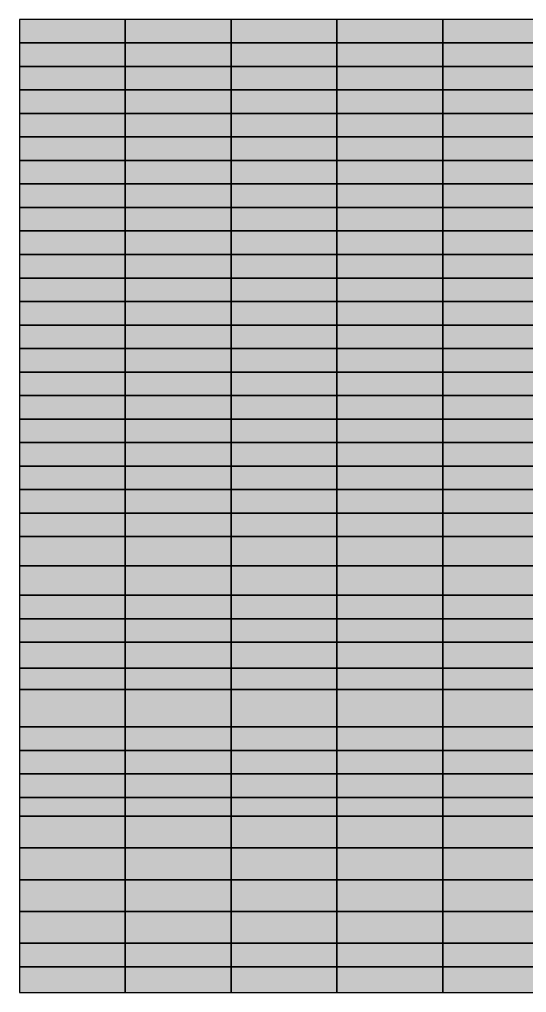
# Model space of a CAD drawing. Header units: inches. Extents: x -100 to 100, y -41 to 41.
# Drawn here: x -100 to -78.44, y -41.4 to 0 of the extents above; entities that cross this region are included whole.
import ezdxf

# ---------------------------------------------------------------- set-up
doc = ezdxf.new("R2010")
doc.units = ezdxf.units.IN
doc.header["$MEASUREMENT"] = 0

msp = doc.modelspace()

# ---------------------------------------------------------------- linework, layer by layer
at = {"color": 18, "true_color": 0x000000, "transparency": 33554532}
for p, q in [((-100, 0), (-100, -1)), ((-95.5, 0), (-100, 0)), ((-95.5, -1), (-95.5, 0)), ((-91, 0), (-95.5, 0)), ((-95.5, 0), (-95.5, -1)), ((-91, -1), (-91, 0)), ((-86.5, 0), (-91, 0)), ((-91, 0), (-91, -1)), ((-86.5, -1), (-86.5, 0)), ((-82, 0), (-86.5, 0)), ((-86.5, 0), (-86.5, -1)), ((-82, -1), (-82, 0)), ((-78, 0), (-82, 0)), ((-82, 0), (-82, -1)), ((-95.5, -1), (-100, -1)), ((-100, -1), (-100, -2)), ((-100, -1), (-95.5, -1)), ((-95.5, -2), (-95.5, -1)), ((-91, -1), (-95.5, -1)), ((-95.5, -1), (-95.5, -2)), ((-95.5, -1), (-91, -1)), ((-91, -2), (-91, -1)), ((-91, -1), (-91, -2)), ((-86.5, -1), (-91, -1)), ((-91, -1), (-86.5, -1)), ((-86.5, -2), (-86.5, -1)), ((-82, -1), (-86.5, -1)), ((-86.5, -1), (-86.5, -2)), ((-86.5, -1), (-82, -1)), ((-82, -2), (-82, -1)), ((-82, -1), (-82, -2)), ((-78, -1), (-82, -1)), ((-82, -1), (-78, -1)), ((-95.5, -2), (-100, -2)), ((-100, -2), (-100, -3)), ((-100, -2), (-95.5, -2)), ((-95.5, -3), (-95.5, -2)), ((-91, -2), (-95.5, -2)), ((-95.5, -2), (-95.5, -3)), ((-95.5, -2), (-91, -2)), ((-91, -3), (-91, -2)), ((-86.5, -2), (-91, -2)), ((-91, -2), (-91, -3)), ((-91, -2), (-86.5, -2)), ((-86.5, -3), (-86.5, -2)), ((-82, -2), (-86.5, -2)), ((-86.5, -2), (-86.5, -3)), ((-86.5, -2), (-82, -2)), ((-82, -3), (-82, -2)), ((-82, -2), (-82, -3)), ((-78, -2), (-82, -2)), ((-82, -2), (-78, -2)), ((-100, -3), (-100, -4)), ((-95.5, -3), (-100, -3)), ((-100, -3), (-95.5, -3)), ((-95.5, -4), (-95.5, -3)), ((-95.5, -3), (-95.5, -4)), ((-91, -3), (-95.5, -3)), ((-95.5, -3), (-91, -3)), ((-91, -4), (-91, -3)), ((-91, -3), (-91, -4)), ((-86.5, -3), (-91, -3)), ((-91, -3), (-86.5, -3)), ((-86.5, -4), (-86.5, -3)), ((-86.5, -3), (-86.5, -4)), ((-82, -3), (-86.5, -3)), ((-86.5, -3), (-82, -3)), ((-82, -4), (-82, -3)), ((-82, -3), (-82, -4)), ((-78, -3), (-82, -3)), ((-82, -3), (-78, -3)), ((-95.5, -4), (-100, -4)), ((-100, -4), (-100, -5)), ((-100, -4), (-95.5, -4)), ((-95.5, -5), (-95.5, -4)), ((-91, -4), (-95.5, -4)), ((-95.5, -4), (-95.5, -5)), ((-95.5, -4), (-91, -4)), ((-91, -5), (-91, -4)), ((-91, -4), (-91, -5)), ((-86.5, -4), (-91, -4)), ((-91, -4), (-86.5, -4)), ((-86.5, -5), (-86.5, -4)), ((-82, -4), (-86.5, -4)), ((-86.5, -4), (-86.5, -5)), ((-86.5, -4), (-82, -4)), ((-82, -5), (-82, -4)), ((-82, -4), (-82, -5)), ((-78, -4), (-82, -4)), ((-82, -4), (-78, -4)), ((-100, -5), (-100, -6)), ((-95.5, -5), (-100, -5)), ((-100, -5), (-95.5, -5)), ((-95.5, -6), (-95.5, -5)), ((-95.5, -5), (-95.5, -6)), ((-91, -5), (-95.5, -5)), ((-95.5, -5), (-91, -5)), ((-91, -6), (-91, -5)), ((-91, -5), (-91, -6)), ((-86.5, -5), (-91, -5)), ((-91, -5), (-86.5, -5)), ((-86.5, -6), (-86.5, -5)), ((-86.5, -5), (-82, -5)), ((-86.5, -5), (-86.5, -6)), ((-82, -5), (-86.5, -5)), ((-82, -6), (-82, -5)), ((-82, -5), (-82, -6)), ((-78, -5), (-82, -5)), ((-82, -5), (-78, -5)), ((-95.5, -6), (-100, -6)), ((-100, -6), (-100, -7)), ((-100, -6), (-95.5, -6)), ((-95.5, -7), (-95.5, -6)), ((-91, -6), (-95.5, -6)), ((-95.5, -6), (-95.5, -7)), ((-95.5, -6), (-91, -6)), ((-91, -7), (-91, -6)), ((-86.5, -6), (-91, -6)), ((-91, -6), (-91, -7)), ((-91, -6), (-86.5, -6)), ((-86.5, -7), (-86.5, -6)), ((-82, -6), (-86.5, -6)), ((-86.5, -6), (-86.5, -7)), ((-86.5, -6), (-82, -6)), ((-82, -7), (-82, -6)), ((-82, -6), (-82, -7)), ((-78, -6), (-82, -6)), ((-82, -6), (-78, -6)), ((-95.5, -7), (-100, -7)), ((-100, -7), (-100, -8)), ((-100, -7), (-95.5, -7)), ((-95.5, -8), (-95.5, -7)), ((-95.5, -7), (-91, -7)), ((-91, -7), (-95.5, -7)), ((-95.5, -7), (-95.5, -8)), ((-91, -8), (-91, -7)), ((-86.5, -7), (-91, -7)), ((-91, -7), (-91, -8)), ((-91, -7), (-86.5, -7)), ((-86.5, -8), (-86.5, -7)), ((-82, -7), (-86.5, -7)), ((-86.5, -7), (-86.5, -8)), ((-86.5, -7), (-82, -7)), ((-82, -8), (-82, -7)), ((-82, -7), (-82, -8)), ((-78, -7), (-82, -7)), ((-82, -7), (-78, -7)), ((-100, -8), (-100, -9)), ((-95.5, -8), (-100, -8)), ((-100, -8), (-95.5, -8)), ((-95.5, -9), (-95.5, -8)), ((-91, -8), (-95.5, -8)), ((-95.5, -8), (-95.5, -9)), ((-95.5, -8), (-91, -8)), ((-91, -9), (-91, -8)), ((-91, -8), (-91, -9)), ((-86.5, -8), (-91, -8)), ((-91, -8), (-86.5, -8)), ((-86.5, -9), (-86.5, -8)), ((-86.5, -8), (-86.5, -9)), ((-82, -8), (-86.5, -8)), ((-86.5, -8), (-82, -8)), ((-82, -9), (-82, -8)), ((-82, -8), (-82, -9)), ((-78, -8), (-82, -8)), ((-82, -8), (-78, -8)), ((-95.5, -9), (-100, -9)), ((-100, -9), (-100, -10)), ((-100, -9), (-95.5, -9)), ((-95.5, -10), (-95.5, -9)), ((-91, -9), (-95.5, -9)), ((-95.5, -9), (-95.5, -10)), ((-95.5, -9), (-91, -9)), ((-91, -10), (-91, -9)), ((-86.5, -9), (-91, -9)), ((-91, -9), (-91, -10)), ((-91, -9), (-86.5, -9)), ((-86.5, -10), (-86.5, -9)), ((-82, -9), (-86.5, -9)), ((-86.5, -9), (-86.5, -10)), ((-86.5, -9), (-82, -9)), ((-82, -10), (-82, -9)), ((-82, -9), (-82, -10)), ((-78, -9), (-82, -9)), ((-82, -9), (-78, -9)), ((-95.5, -10), (-100, -10)), ((-100, -10), (-100, -11)), ((-100, -10), (-95.5, -10)), ((-95.5, -11), (-95.5, -10)), ((-91, -10), (-95.5, -10)), ((-95.5, -10), (-95.5, -11)), ((-95.5, -10), (-91, -10)), ((-91, -11), (-91, -10)), ((-86.5, -10), (-91, -10)), ((-91, -10), (-91, -11)), ((-91, -10), (-86.5, -10)), ((-86.5, -11), (-86.5, -10)), ((-82, -10), (-86.5, -10)), ((-86.5, -10), (-86.5, -11)), ((-86.5, -10), (-82, -10)), ((-82, -11), (-82, -10)), ((-82, -10), (-82, -11)), ((-78, -10), (-82, -10)), ((-82, -10), (-78, -10)), ((-95.5, -11), (-100, -11)), ((-100, -11), (-100, -12)), ((-100, -11), (-95.5, -11)), ((-95.5, -12), (-95.5, -11)), ((-91, -11), (-95.5, -11)), ((-95.5, -11), (-95.5, -12)), ((-95.5, -11), (-91, -11)), ((-91, -12), (-91, -11)), ((-91, -11), (-91, -12)), ((-86.5, -11), (-91, -11)), ((-91, -11), (-86.5, -11)), ((-86.5, -12), (-86.5, -11)), ((-82, -11), (-86.5, -11)), ((-86.5, -11), (-86.5, -12)), ((-86.5, -11), (-82, -11)), ((-82, -12), (-82, -11)), ((-82, -11), (-82, -12)), ((-78, -11), (-82, -11)), ((-82, -11), (-78, -11)), ((-95.5, -12), (-100, -12)), ((-100, -12), (-100, -13)), ((-100, -12), (-95.5, -12)), ((-95.5, -13), (-95.5, -12)), ((-91, -12), (-95.5, -12)), ((-95.5, -12), (-95.5, -13)), ((-95.5, -12), (-91, -12)), ((-91, -13), (-91, -12)), ((-91, -12), (-91, -13)), ((-86.5, -12), (-91, -12)), ((-91, -12), (-86.5, -12)), ((-86.5, -13), (-86.5, -12)), ((-82, -12), (-86.5, -12)), ((-86.5, -12), (-86.5, -13)), ((-86.5, -12), (-82, -12)), ((-82, -13), (-82, -12)), ((-82, -12), (-78, -12)), ((-82, -12), (-82, -13)), ((-78, -12), (-82, -12)), ((-95.5, -13), (-100, -13)), ((-100, -13), (-100, -14)), ((-100, -13), (-95.5, -13)), ((-95.5, -14), (-95.5, -13)), ((-91, -13), (-95.5, -13)), ((-95.5, -13), (-95.5, -14)), ((-95.5, -13), (-91, -13)), ((-91, -14), (-91, -13)), ((-91, -13), (-91, -14)), ((-86.5, -13), (-91, -13)), ((-91, -13), (-86.5, -13)), ((-86.5, -14), (-86.5, -13)), ((-82, -13), (-86.5, -13)), ((-86.5, -13), (-86.5, -14)), ((-86.5, -13), (-82, -13)), ((-82, -14), (-82, -13)), ((-82, -13), (-82, -14)), ((-78, -13), (-82, -13)), ((-82, -13), (-78, -13)), ((-100, -14), (-100, -15)), ((-95.5, -14), (-100, -14)), ((-100, -14), (-95.5, -14)), ((-95.5, -15), (-95.5, -14)), ((-91, -14), (-95.5, -14)), ((-95.5, -14), (-95.5, -15)), ((-95.5, -14), (-91, -14)), ((-91, -15), (-91, -14)), ((-91, -14), (-86.5, -14)), ((-91, -14), (-91, -15)), ((-86.5, -14), (-91, -14)), ((-86.5, -15), (-86.5, -14)), ((-86.5, -14), (-86.5, -15)), ((-82, -14), (-86.5, -14)), ((-86.5, -14), (-82, -14)), ((-82, -15), (-82, -14)), ((-82, -14), (-82, -15)), ((-78, -14), (-82, -14)), ((-82, -14), (-78, -14)), ((-95.5, -15), (-100, -15)), ((-100, -15), (-100, -16)), ((-100, -15), (-95.5, -15)), ((-95.5, -16), (-95.5, -15)), ((-91, -15), (-95.5, -15)), ((-95.5, -15), (-95.5, -16)), ((-95.5, -15), (-91, -15)), ((-91, -16), (-91, -15)), ((-91, -15), (-91, -16)), ((-86.5, -15), (-91, -15)), ((-91, -15), (-86.5, -15)), ((-86.5, -16), (-86.5, -15)), ((-82, -15), (-86.5, -15)), ((-86.5, -15), (-86.5, -16)), ((-86.5, -15), (-82, -15)), ((-82, -16), (-82, -15)), ((-82, -15), (-82, -16)), ((-78, -15), (-82, -15)), ((-82, -15), (-78, -15)), ((-100, -16), (-95.5, -16)), ((-95.5, -16), (-100, -16)), ((-100, -16), (-100, -17)), ((-95.5, -17), (-95.5, -16)), ((-91, -16), (-95.5, -16)), ((-95.5, -16), (-95.5, -17)), ((-95.5, -16), (-91, -16)), ((-91, -17), (-91, -16)), ((-86.5, -16), (-91, -16)), ((-91, -16), (-91, -17)), ((-91, -16), (-86.5, -16)), ((-86.5, -17), (-86.5, -16)), ((-82, -16), (-86.5, -16)), ((-86.5, -16), (-86.5, -17)), ((-86.5, -16), (-82, -16)), ((-82, -17), (-82, -16)), ((-78, -16), (-82, -16)), ((-82, -16), (-82, -17)), ((-82, -16), (-78, -16)), ((-95.5, -17), (-100, -17)), ((-100, -17), (-100, -18)), ((-100, -17), (-95.5, -17)), ((-95.5, -18), (-95.5, -17)), ((-95.5, -17), (-95.5, -18)), ((-91, -17), (-95.5, -17)), ((-95.5, -17), (-91, -17)), ((-91, -18), (-91, -17)), ((-91, -17), (-91, -18)), ((-86.5, -17), (-91, -17)), ((-91, -17), (-86.5, -17)), ((-86.5, -18), (-86.5, -17)), ((-86.5, -17), (-86.5, -18)), ((-82, -17), (-86.5, -17)), ((-86.5, -17), (-82, -17)), ((-82, -18), (-82, -17)), ((-82, -17), (-82, -18)), ((-78, -17), (-82, -17)), ((-82, -17), (-78, -17)), ((-95.5, -18), (-100, -18)), ((-100, -18), (-100, -19)), ((-100, -18), (-95.5, -18)), ((-95.5, -19), (-95.5, -18)), ((-91, -18), (-95.5, -18)), ((-95.5, -18), (-95.5, -19)), ((-95.5, -18), (-91, -18)), ((-91, -19), (-91, -18)), ((-86.5, -18), (-91, -18)), ((-91, -18), (-91, -19)), ((-91, -18), (-86.5, -18)), ((-86.5, -19), (-86.5, -18)), ((-82, -18), (-86.5, -18)), ((-86.5, -18), (-86.5, -19)), ((-86.5, -18), (-82, -18)), ((-82, -19), (-82, -18)), ((-82, -18), (-82, -19)), ((-78, -18), (-82, -18)), ((-82, -18), (-78, -18)), ((-100, -19), (-100, -20)), ((-95.5, -19), (-100, -19)), ((-100, -19), (-95.5, -19)), ((-95.5, -20), (-95.5, -19)), ((-95.5, -19), (-95.5, -20)), ((-91, -19), (-95.5, -19)), ((-95.5, -19), (-91, -19)), ((-91, -20), (-91, -19)), ((-91, -19), (-91, -20)), ((-86.5, -19), (-91, -19)), ((-91, -19), (-86.5, -19)), ((-86.5, -20), (-86.5, -19)), ((-86.5, -19), (-86.5, -20)), ((-82, -19), (-86.5, -19)), ((-86.5, -19), (-82, -19)), ((-82, -20), (-82, -19)), ((-82, -19), (-82, -20)), ((-78, -19), (-82, -19)), ((-82, -19), (-78, -19)), ((-95.5, -20), (-100, -20)), ((-100, -20), (-100, -21)), ((-100, -20), (-95.5, -20)), ((-95.5, -21), (-95.5, -20)), ((-91, -20), (-95.5, -20)), ((-95.5, -20), (-95.5, -21)), ((-95.5, -20), (-91, -20)), ((-91, -21), (-91, -20)), ((-91, -20), (-91, -21)), ((-86.5, -20), (-91, -20)), ((-91, -20), (-86.5, -20)), ((-86.5, -21), (-86.5, -20)), ((-82, -20), (-86.5, -20)), ((-86.5, -20), (-86.5, -21)), ((-86.5, -20), (-82, -20)), ((-82, -21), (-82, -20)), ((-82, -20), (-82, -21)), ((-78, -20), (-82, -20)), ((-82, -20), (-78, -20)), ((-95.5, -21), (-100, -21)), ((-100, -21), (-100, -22)), ((-100, -21), (-95.5, -21)), ((-95.5, -22), (-95.5, -21)), ((-91, -21), (-95.5, -21)), ((-95.5, -21), (-95.5, -22)), ((-95.5, -21), (-91, -21)), ((-91, -22), (-91, -21)), ((-86.5, -21), (-91, -21)), ((-91, -21), (-91, -22)), ((-91, -21), (-86.5, -21)), ((-86.5, -22), (-86.5, -21)), ((-86.5, -21), (-82, -21)), ((-82, -21), (-86.5, -21)), ((-86.5, -21), (-86.5, -22)), ((-82, -22), (-82, -21)), ((-82, -21), (-82, -22)), ((-78, -21), (-82, -21)), ((-82, -21), (-78, -21)), ((-100, -22), (-100, -23.25)), ((-95.5, -22), (-100, -22)), ((-100, -22), (-95.5, -22)), ((-95.5, -23.25), (-95.5, -22)), ((-91, -22), (-95.5, -22)), ((-95.5, -22), (-95.5, -23.25)), ((-95.5, -22), (-91, -22)), ((-91, -23.25), (-91, -22)), ((-91, -22), (-91, -23.25)), ((-86.5, -22), (-91, -22)), ((-91, -22), (-86.5, -22)), ((-86.5, -23.25), (-86.5, -22)), ((-86.5, -22), (-86.5, -23.25)), ((-82, -22), (-86.5, -22)), ((-86.5, -22), (-82, -22)), ((-82, -23.25), (-82, -22)), ((-82, -22), (-82, -23.25)), ((-78, -22), (-82, -22)), ((-82, -22), (-78, -22)), ((-95.5, -23.25), (-100, -23.25)), ((-100, -23.25), (-100, -24.5)), ((-100, -23.25), (-95.5, -23.25)), ((-95.5, -24.5), (-95.5, -23.25)), ((-95.5, -23.25), (-91, -23.25)), ((-91, -23.25), (-95.5, -23.25)), ((-95.5, -23.25), (-95.5, -24.5)), ((-91, -24.5), (-91, -23.25)), ((-86.5, -23.25), (-91, -23.25)), ((-91, -23.25), (-91, -24.5)), ((-91, -23.25), (-86.5, -23.25)), ((-86.5, -24.5), (-86.5, -23.25)), ((-82, -23.25), (-86.5, -23.25)), ((-86.5, -23.25), (-86.5, -24.5)), ((-86.5, -23.25), (-82, -23.25)), ((-82, -24.5), (-82, -23.25)), ((-78, -23.25), (-82, -23.25)), ((-82, -23.25), (-82, -24.5)), ((-82, -23.25), (-78, -23.25)), ((-95.5, -24.5), (-100, -24.5)), ((-100, -24.5), (-100, -25.5)), ((-100, -24.5), (-95.5, -24.5)), ((-95.5, -25.5), (-95.5, -24.5)), ((-91, -24.5), (-95.5, -24.5)), ((-95.5, -24.5), (-95.5, -25.5)), ((-95.5, -24.5), (-91, -24.5)), ((-91, -25.5), (-91, -24.5)), ((-86.5, -24.5), (-91, -24.5)), ((-91, -24.5), (-91, -25.5)), ((-91, -24.5), (-86.5, -24.5)), ((-86.5, -25.5), (-86.5, -24.5)), ((-82, -24.5), (-86.5, -24.5)), ((-86.5, -24.5), (-86.5, -25.5)), ((-86.5, -24.5), (-82, -24.5)), ((-82, -25.5), (-82, -24.5)), ((-78, -24.5), (-82, -24.5)), ((-82, -24.5), (-82, -25.5)), ((-82, -24.5), (-78, -24.5)), ((-95.5, -25.5), (-100, -25.5)), ((-100, -25.5), (-100, -26.5)), ((-100, -25.5), (-95.5, -25.5)), ((-95.5, -26.5), (-95.5, -25.5)), ((-91, -25.5), (-95.5, -25.5)), ((-95.5, -25.5), (-95.5, -26.5)), ((-95.5, -25.5), (-91, -25.5)), ((-91, -26.5), (-91, -25.5)), ((-86.5, -25.5), (-91, -25.5)), ((-91, -25.5), (-91, -26.5)), ((-91, -25.5), (-86.5, -25.5)), ((-86.5, -26.5), (-86.5, -25.5)), ((-82, -25.5), (-86.5, -25.5)), ((-86.5, -25.5), (-86.5, -26.5)), ((-86.5, -25.5), (-82, -25.5)), ((-82, -26.5), (-82, -25.5)), ((-82, -25.5), (-82, -26.5)), ((-78, -25.5), (-82, -25.5)), ((-82, -25.5), (-78, -25.5)), ((-95.5, -26.5), (-100, -26.5)), ((-100, -26.5), (-100, -27.6)), ((-100, -26.5), (-95.5, -26.5)), ((-95.5, -27.6), (-95.5, -26.5)), ((-95.5, -26.5), (-95.5, -27.6)), ((-91, -26.5), (-95.5, -26.5)), ((-95.5, -26.5), (-91, -26.5)), ((-91, -27.6), (-91, -26.5)), ((-91, -26.5), (-91, -27.6)), ((-86.5, -26.5), (-91, -26.5)), ((-91, -26.5), (-86.5, -26.5)), ((-86.5, -27.6), (-86.5, -26.5)), ((-86.5, -26.5), (-86.5, -27.6)), ((-82, -26.5), (-86.5, -26.5)), ((-86.5, -26.5), (-82, -26.5)), ((-82, -27.6), (-82, -26.5)), ((-82, -26.5), (-82, -27.6)), ((-78, -26.5), (-82, -26.5)), ((-82, -26.5), (-78, -26.5)), ((-95.5, -27.6), (-100, -27.6)), ((-100, -27.6), (-100, -28.5)), ((-100, -27.6), (-95.5, -27.6)), ((-95.5, -28.5), (-95.5, -27.6)), ((-91, -27.6), (-95.5, -27.6)), ((-95.5, -27.6), (-95.5, -28.5)), ((-95.5, -27.6), (-91, -27.6)), ((-91, -28.5), (-91, -27.6)), ((-86.5, -27.6), (-91, -27.6)), ((-91, -27.6), (-91, -28.5)), ((-91, -27.6), (-86.5, -27.6)), ((-86.5, -28.5), (-86.5, -27.6)), ((-82, -27.6), (-86.5, -27.6)), ((-86.5, -27.6), (-86.5, -28.5)), ((-86.5, -27.6), (-82, -27.6)), ((-82, -28.5), (-82, -27.6)), ((-82, -27.6), (-78, -27.6)), ((-82, -27.6), (-82, -28.5)), ((-78, -27.6), (-82, -27.6)), ((-95.5, -28.5), (-100, -28.5)), ((-100, -28.5), (-100, -30.1)), ((-100, -28.5), (-95.5, -28.5)), ((-95.5, -30.1), (-95.5, -28.5)), ((-91, -28.5), (-95.5, -28.5)), ((-95.5, -28.5), (-95.5, -30.1)), ((-95.5, -28.5), (-91, -28.5)), ((-91, -30.1), (-91, -28.5)), ((-86.5, -28.5), (-91, -28.5)), ((-91, -28.5), (-91, -30.1)), ((-91, -28.5), (-86.5, -28.5)), ((-86.5, -30.1), (-86.5, -28.5)), ((-82, -28.5), (-86.5, -28.5)), ((-86.5, -28.5), (-86.5, -30.1)), ((-86.5, -28.5), (-82, -28.5)), ((-82, -30.1), (-82, -28.5)), ((-82, -28.5), (-82, -30.1)), ((-78, -28.5), (-82, -28.5)), ((-82, -28.5), (-78, -28.5)), ((-95.5, -30.1), (-100, -30.1)), ((-100, -30.1), (-100, -31.1)), ((-100, -30.1), (-95.5, -30.1)), ((-95.5, -31.1), (-95.5, -30.1)), ((-91, -30.1), (-95.5, -30.1)), ((-95.5, -30.1), (-95.5, -31.1)), ((-95.5, -30.1), (-91, -30.1)), ((-91, -31.1), (-91, -30.1)), ((-86.5, -30.1), (-91, -30.1)), ((-91, -30.1), (-91, -31.1)), ((-91, -30.1), (-86.5, -30.1)), ((-86.5, -31.1), (-86.5, -30.1)), ((-82, -30.1), (-86.5, -30.1)), ((-86.5, -30.1), (-86.5, -31.1)), ((-86.5, -30.1), (-82, -30.1)), ((-82, -31.1), (-82, -30.1)), ((-82, -30.1), (-82, -31.1)), ((-78, -30.1), (-82, -30.1)), ((-82, -30.1), (-78, -30.1)), ((-95.5, -31.1), (-100, -31.1)), ((-100, -31.1), (-100, -32.1)), ((-100, -31.1), (-95.5, -31.1)), ((-95.5, -32.1), (-95.5, -31.1)), ((-91, -31.1), (-95.5, -31.1)), ((-95.5, -31.1), (-95.5, -32.1)), ((-95.5, -31.1), (-91, -31.1)), ((-91, -32.1), (-91, -31.1)), ((-86.5, -31.1), (-91, -31.1)), ((-91, -31.1), (-91, -32.1)), ((-91, -31.1), (-86.5, -31.1)), ((-86.5, -32.1), (-86.5, -31.1)), ((-82, -31.1), (-86.5, -31.1)), ((-86.5, -31.1), (-86.5, -32.1)), ((-86.5, -31.1), (-82, -31.1)), ((-82, -32.1), (-82, -31.1)), ((-78, -31.1), (-82, -31.1)), ((-82, -31.1), (-82, -32.1)), ((-82, -31.1), (-78, -31.1)), ((-100, -32.1), (-95.5, -32.1)), ((-95.5, -32.1), (-100, -32.1)), ((-100, -32.1), (-100, -33.1)), ((-95.5, -33.1), (-95.5, -32.1)), ((-91, -32.1), (-95.5, -32.1)), ((-95.5, -32.1), (-95.5, -33.1)), ((-95.5, -32.1), (-91, -32.1)), ((-91, -33.1), (-91, -32.1)), ((-91, -32.1), (-91, -33.1)), ((-86.5, -32.1), (-91, -32.1)), ((-91, -32.1), (-86.5, -32.1)), ((-86.5, -33.1), (-86.5, -32.1)), ((-86.5, -32.1), (-86.5, -33.1)), ((-82, -32.1), (-86.5, -32.1)), ((-86.5, -32.1), (-82, -32.1)), ((-82, -33.1), (-82, -32.1)), ((-82, -32.1), (-82, -33.1)), ((-78, -32.1), (-82, -32.1)), ((-82, -32.1), (-78, -32.1)), ((-100, -33.1), (-95.5, -33.1)), ((-95.5, -33.1), (-100, -33.1)), ((-100, -33.1), (-100, -33.9)), ((-95.5, -33.1), (-91, -33.1)), ((-95.5, -33.9), (-95.5, -33.1)), ((-95.5, -33.1), (-95.5, -33.9)), ((-91, -33.1), (-95.5, -33.1)), ((-91, -33.1), (-86.5, -33.1)), ((-91, -33.9), (-91, -33.1)), ((-91, -33.1), (-91, -33.9)), ((-86.5, -33.1), (-91, -33.1)), ((-86.5, -33.1), (-82, -33.1)), ((-86.5, -33.9), (-86.5, -33.1)), ((-86.5, -33.1), (-86.5, -33.9)), ((-82, -33.1), (-86.5, -33.1)), ((-82, -33.1), (-78, -33.1)), ((-82, -33.9), (-82, -33.1)), ((-82, -33.1), (-82, -33.9)), ((-78, -33.1), (-82, -33.1)), ((-95.5, -33.9), (-100, -33.9)), ((-100, -33.9), (-100, -35.25)), ((-100, -33.9), (-95.5, -33.9)), ((-95.5, -35.25), (-95.5, -33.9)), ((-91, -33.9), (-95.5, -33.9)), ((-95.5, -33.9), (-95.5, -35.25)), ((-95.5, -33.9), (-91, -33.9)), ((-91, -35.25), (-91, -33.9)), ((-91, -33.9), (-91, -35.25)), ((-86.5, -33.9), (-91, -33.9)), ((-91, -33.9), (-86.5, -33.9)), ((-86.5, -35.25), (-86.5, -33.9)), ((-82, -33.9), (-86.5, -33.9)), ((-86.5, -33.9), (-86.5, -35.25)), ((-86.5, -33.9), (-82, -33.9)), ((-82, -35.25), (-82, -33.9)), ((-82, -33.9), (-82, -35.25)), ((-78, -33.9), (-82, -33.9)), ((-82, -33.9), (-78, -33.9)), ((-95.5, -35.25), (-100, -35.25)), ((-100, -35.25), (-100, -36.6)), ((-100, -35.25), (-95.5, -35.25)), ((-95.5, -36.6), (-95.5, -35.25)), ((-91, -35.25), (-95.5, -35.25)), ((-95.5, -35.25), (-95.5, -36.6)), ((-95.5, -35.25), (-91, -35.25)), ((-91, -36.6), (-91, -35.25)), ((-86.5, -35.25), (-91, -35.25)), ((-91, -35.25), (-91, -36.6)), ((-91, -35.25), (-86.5, -35.25)), ((-86.5, -36.6), (-86.5, -35.25)), ((-82, -35.25), (-86.5, -35.25)), ((-86.5, -35.25), (-86.5, -36.6)), ((-86.5, -35.25), (-82, -35.25)), ((-82, -36.6), (-82, -35.25)), ((-82, -35.25), (-82, -36.6)), ((-78, -35.25), (-82, -35.25)), ((-82, -35.25), (-78, -35.25)), ((-95.5, -36.6), (-100, -36.6)), ((-100, -36.6), (-100, -37.95)), ((-100, -36.6), (-95.5, -36.6)), ((-95.5, -37.95), (-95.5, -36.6)), ((-91, -36.6), (-95.5, -36.6)), ((-95.5, -36.6), (-95.5, -37.95)), ((-95.5, -36.6), (-91, -36.6)), ((-91, -37.95), (-91, -36.6)), ((-86.5, -36.6), (-91, -36.6)), ((-91, -36.6), (-91, -37.95)), ((-91, -36.6), (-86.5, -36.6)), ((-86.5, -37.95), (-86.5, -36.6)), ((-82, -36.6), (-86.5, -36.6)), ((-86.5, -36.6), (-86.5, -37.95)), ((-86.5, -36.6), (-82, -36.6)), ((-82, -37.95), (-82, -36.6)), ((-82, -36.6), (-82, -37.95)), ((-78, -36.6), (-82, -36.6)), ((-82, -36.6), (-78, -36.6)), ((-95.5, -37.95), (-100, -37.95)), ((-100, -37.95), (-100, -39.3)), ((-100, -37.95), (-95.5, -37.95)), ((-95.5, -39.3), (-95.5, -37.95)), ((-91, -37.95), (-95.5, -37.95)), ((-95.5, -37.95), (-95.5, -39.3)), ((-95.5, -37.95), (-91, -37.95)), ((-91, -39.3), (-91, -37.95)), ((-86.5, -37.95), (-91, -37.95)), ((-91, -37.95), (-91, -39.3)), ((-91, -37.95), (-86.5, -37.95)), ((-86.5, -39.3), (-86.5, -37.95)), ((-86.5, -37.95), (-82, -37.95)), ((-82, -37.95), (-86.5, -37.95)), ((-86.5, -37.95), (-86.5, -39.3)), ((-82, -39.3), (-82, -37.95)), ((-82, -37.95), (-82, -39.3)), ((-78, -37.95), (-82, -37.95)), ((-82, -37.95), (-78, -37.95)), ((-95.5, -39.3), (-100, -39.3)), ((-100, -39.3), (-100, -40.3)), ((-100, -39.3), (-95.5, -39.3)), ((-95.5, -40.3), (-95.5, -39.3)), ((-91, -39.3), (-95.5, -39.3)), ((-95.5, -39.3), (-95.5, -40.3)), ((-95.5, -39.3), (-91, -39.3)), ((-91, -40.3), (-91, -39.3)), ((-91, -39.3), (-91, -40.3)), ((-86.5, -39.3), (-91, -39.3)), ((-91, -39.3), (-86.5, -39.3)), ((-86.5, -40.3), (-86.5, -39.3)), ((-82, -39.3), (-86.5, -39.3)), ((-86.5, -39.3), (-86.5, -40.3)), ((-86.5, -39.3), (-82, -39.3)), ((-82, -40.3), (-82, -39.3)), ((-82, -39.3), (-82, -40.3)), ((-78, -39.3), (-82, -39.3)), ((-82, -39.3), (-78, -39.3)), ((-100, -40.3), (-95.5, -40.3)), ((-100, -40.3), (-100, -41.4)), ((-95.5, -40.3), (-100, -40.3)), ((-95.5, -40.3), (-91, -40.3)), ((-95.5, -41.4), (-95.5, -40.3)), ((-91, -40.3), (-95.5, -40.3)), ((-95.5, -40.3), (-95.5, -41.4)), ((-91, -40.3), (-86.5, -40.3)), ((-91, -41.4), (-91, -40.3)), ((-91, -40.3), (-91, -41.4)), ((-86.5, -40.3), (-91, -40.3)), ((-86.5, -40.3), (-82, -40.3)), ((-86.5, -41.4), (-86.5, -40.3)), ((-82, -40.3), (-86.5, -40.3)), ((-86.5, -40.3), (-86.5, -41.4)), ((-82, -40.3), (-78, -40.3)), ((-82, -41.4), (-82, -40.3)), ((-82, -40.3), (-82, -41.4)), ((-78, -40.3), (-82, -40.3)), ((-100, -41.4), (-95.5, -41.4)), ((-95.5, -41.4), (-91, -41.4)), ((-91, -41.4), (-86.5, -41.4)), ((-86.5, -41.4), (-82, -41.4)), ((-82, -41.4), (-78, -41.4))]:
    msp.add_line(p, q, dxfattribs=at)
at = {"color": 212, "true_color": 0xbd27e2, "transparency": 33554687}
for points in [[(-100, 0), (-100, -1), (-95.5, -1)], [(-100, 0), (-95.5, -1), (-95.5, 0)], [(-91, 0), (-95.5, 0), (-95.5, -1)], [(-91, 0), (-95.5, -1), (-91, -1)], [(-86.5, 0), (-91, 0), (-91, -1)], [(-86.5, 0), (-91, -1), (-86.5, -1)], [(-82, 0), (-86.5, 0), (-86.5, -1)], [(-82, 0), (-86.5, -1), (-82, -1)], [(-78, 0), (-82, 0), (-82, -1)], [(-78, 0), (-82, -1), (-78, -1)], [(-95.5, -1), (-100, -1), (-100, -2)], [(-95.5, -1), (-100, -2), (-95.5, -2)], [(-91, -1), (-95.5, -1), (-95.5, -2)], [(-91, -1), (-95.5, -2), (-91, -2)], [(-91, -1), (-91, -2), (-86.5, -2)], [(-91, -1), (-86.5, -2), (-86.5, -1)], [(-82, -1), (-86.5, -1), (-86.5, -2)], [(-82, -1), (-86.5, -2), (-82, -2)], [(-82, -1), (-82, -2), (-78, -2)], [(-82, -1), (-78, -2), (-78, -1)], [(-95.5, -2), (-100, -2), (-100, -3)], [(-95.5, -2), (-100, -3), (-95.5, -3)], [(-91, -2), (-95.5, -2), (-95.5, -3)], [(-91, -2), (-95.5, -3), (-91, -3)], [(-86.5, -2), (-91, -2), (-91, -3)], [(-86.5, -2), (-91, -3), (-86.5, -3)], [(-82, -2), (-86.5, -2), (-86.5, -3)], [(-82, -2), (-86.5, -3), (-82, -3)], [(-82, -2), (-82, -3), (-78, -3)], [(-82, -2), (-78, -3), (-78, -2)], [(-100, -3), (-100, -4), (-95.5, -4)], [(-100, -3), (-95.5, -4), (-95.5, -3)], [(-95.5, -3), (-95.5, -4), (-91, -4)], [(-95.5, -3), (-91, -4), (-91, -3)], [(-91, -3), (-91, -4), (-86.5, -4)], [(-91, -3), (-86.5, -4), (-86.5, -3)], [(-86.5, -3), (-86.5, -4), (-82, -4)], [(-86.5, -3), (-82, -4), (-82, -3)], [(-82, -3), (-82, -4), (-78, -4)], [(-82, -3), (-78, -4), (-78, -3)], [(-95.5, -4), (-100, -4), (-100, -5)], [(-95.5, -4), (-100, -5), (-95.5, -5)], [(-91, -4), (-95.5, -4), (-95.5, -5)], [(-91, -4), (-95.5, -5), (-91, -5)], [(-91, -4), (-91, -5), (-86.5, -5)], [(-91, -4), (-86.5, -5), (-86.5, -4)], [(-82, -4), (-86.5, -4), (-86.5, -5)], [(-82, -4), (-86.5, -5), (-82, -5)], [(-82, -4), (-82, -5), (-78, -5)], [(-82, -4), (-78, -5), (-78, -4)], [(-100, -5), (-100, -6), (-95.5, -6)], [(-100, -5), (-95.5, -6), (-95.5, -5)], [(-95.5, -5), (-95.5, -6), (-91, -6)], [(-95.5, -5), (-91, -6), (-91, -5)], [(-91, -5), (-91, -6), (-86.5, -6)], [(-91, -5), (-86.5, -6), (-86.5, -5)], [(-86.5, -5), (-86.5, -6), (-82, -6)], [(-86.5, -5), (-82, -6), (-82, -5)], [(-82, -5), (-82, -6), (-78, -6)], [(-82, -5), (-78, -6), (-78, -5)], [(-95.5, -6), (-100, -6), (-100, -7)], [(-95.5, -6), (-100, -7), (-95.5, -7)], [(-91, -6), (-95.5, -6), (-95.5, -7)], [(-91, -6), (-95.5, -7), (-91, -7)], [(-86.5, -6), (-91, -6), (-91, -7)], [(-86.5, -6), (-91, -7), (-86.5, -7)], [(-82, -6), (-86.5, -6), (-86.5, -7)], [(-82, -6), (-86.5, -7), (-82, -7)], [(-82, -6), (-82, -7), (-78, -7)], [(-82, -6), (-78, -7), (-78, -6)], [(-95.5, -7), (-100, -7), (-100, -8)], [(-95.5, -7), (-100, -8), (-95.5, -8)], [(-91, -7), (-95.5, -7), (-95.5, -8)], [(-91, -7), (-95.5, -8), (-91, -8)], [(-86.5, -7), (-91, -7), (-91, -8)], [(-86.5, -7), (-91, -8), (-86.5, -8)], [(-82, -7), (-86.5, -7), (-86.5, -8)], [(-82, -7), (-86.5, -8), (-82, -8)], [(-82, -7), (-82, -8), (-78, -8)], [(-82, -7), (-78, -8), (-78, -7)], [(-100, -8), (-100, -9), (-95.5, -9)], [(-100, -8), (-95.5, -9), (-95.5, -8)], [(-91, -8), (-95.5, -8), (-95.5, -9)], [(-91, -8), (-95.5, -9), (-91, -9)], [(-91, -8), (-91, -9), (-86.5, -9)], [(-91, -8), (-86.5, -9), (-86.5, -8)], [(-86.5, -8), (-86.5, -9), (-82, -9)], [(-86.5, -8), (-82, -9), (-82, -8)], [(-82, -8), (-82, -9), (-78, -9)], [(-82, -8), (-78, -9), (-78, -8)], [(-95.5, -9), (-100, -9), (-100, -10)], [(-95.5, -9), (-100, -10), (-95.5, -10)], [(-91, -9), (-95.5, -9), (-95.5, -10)], [(-91, -9), (-95.5, -10), (-91, -10)], [(-86.5, -9), (-91, -9), (-91, -10)], [(-86.5, -9), (-91, -10), (-86.5, -10)], [(-82, -9), (-86.5, -9), (-86.5, -10)], [(-82, -9), (-86.5, -10), (-82, -10)], [(-82, -9), (-82, -10), (-78, -10)], [(-82, -9), (-78, -10), (-78, -9)], [(-95.5, -10), (-100, -10), (-100, -11)], [(-95.5, -10), (-100, -11), (-95.5, -11)], [(-91, -10), (-95.5, -10), (-95.5, -11)], [(-91, -10), (-95.5, -11), (-91, -11)], [(-86.5, -10), (-91, -10), (-91, -11)], [(-86.5, -10), (-91, -11), (-86.5, -11)], [(-82, -10), (-86.5, -10), (-86.5, -11)], [(-82, -10), (-86.5, -11), (-82, -11)], [(-82, -10), (-82, -11), (-78, -11)], [(-82, -10), (-78, -11), (-78, -10)], [(-95.5, -11), (-100, -11), (-100, -12)], [(-95.5, -11), (-100, -12), (-95.5, -12)], [(-91, -11), (-95.5, -11), (-95.5, -12)], [(-91, -11), (-95.5, -12), (-91, -12)], [(-91, -11), (-91, -12), (-86.5, -12)], [(-91, -11), (-86.5, -12), (-86.5, -11)], [(-82, -11), (-86.5, -11), (-86.5, -12)], [(-82, -11), (-86.5, -12), (-82, -12)], [(-82, -11), (-82, -12), (-78, -12)], [(-82, -11), (-78, -12), (-78, -11)], [(-95.5, -12), (-100, -12), (-100, -13)], [(-95.5, -12), (-100, -13), (-95.5, -13)], [(-91, -12), (-95.5, -12), (-95.5, -13)], [(-91, -12), (-95.5, -13), (-91, -13)], [(-91, -12), (-91, -13), (-86.5, -13)], [(-91, -12), (-86.5, -13), (-86.5, -12)], [(-82, -12), (-86.5, -12), (-86.5, -13)], [(-82, -12), (-86.5, -13), (-82, -13)], [(-82, -12), (-82, -13), (-78, -13)], [(-82, -12), (-78, -13), (-78, -12)], [(-95.5, -13), (-100, -13), (-100, -14)], [(-95.5, -13), (-100, -14), (-95.5, -14)], [(-91, -13), (-95.5, -13), (-95.5, -14)], [(-91, -13), (-95.5, -14), (-91, -14)], [(-91, -13), (-91, -14), (-86.5, -14)], [(-91, -13), (-86.5, -14), (-86.5, -13)], [(-82, -13), (-86.5, -13), (-86.5, -14)], [(-82, -13), (-86.5, -14), (-82, -14)], [(-82, -13), (-82, -14), (-78, -14)], [(-82, -13), (-78, -14), (-78, -13)], [(-100, -14), (-100, -15), (-95.5, -15)], [(-100, -14), (-95.5, -15), (-95.5, -14)], [(-91, -14), (-95.5, -14), (-95.5, -15)], [(-91, -14), (-95.5, -15), (-91, -15)], [(-91, -14), (-91, -15), (-86.5, -15)], [(-91, -14), (-86.5, -15), (-86.5, -14)], [(-86.5, -14), (-86.5, -15), (-82, -15)], [(-86.5, -14), (-82, -15), (-82, -14)], [(-82, -14), (-82, -15), (-78, -15)], [(-82, -14), (-78, -15), (-78, -14)], [(-95.5, -15), (-100, -15), (-100, -16)], [(-95.5, -15), (-100, -16), (-95.5, -16)], [(-91, -15), (-95.5, -15), (-95.5, -16)], [(-91, -15), (-95.5, -16), (-91, -16)], [(-91, -15), (-91, -16), (-86.5, -16)], [(-91, -15), (-86.5, -16), (-86.5, -15)], [(-82, -15), (-86.5, -15), (-86.5, -16)], [(-82, -15), (-86.5, -16), (-82, -16)], [(-82, -15), (-82, -16), (-78, -16)], [(-82, -15), (-78, -16), (-78, -15)], [(-95.5, -16), (-100, -16), (-100, -17)], [(-95.5, -16), (-100, -17), (-95.5, -17)], [(-91, -16), (-95.5, -16), (-95.5, -17)], [(-91, -16), (-95.5, -17), (-91, -17)], [(-86.5, -16), (-91, -16), (-91, -17)], [(-86.5, -16), (-91, -17), (-86.5, -17)], [(-82, -16), (-86.5, -16), (-86.5, -17)], [(-82, -16), (-86.5, -17), (-82, -17)], [(-78, -16), (-82, -16), (-82, -17)], [(-78, -16), (-82, -17), (-78, -17)], [(-100, -18), (-95.5, -18), (-95.5, -17)], [(-100, -18), (-95.5, -17), (-100, -17)], [(-95.5, -17), (-95.5, -18), (-91, -18)], [(-95.5, -17), (-91, -18), (-91, -17)], [(-91, -17), (-91, -18), (-86.5, -18)], [(-91, -17), (-86.5, -18), (-86.5, -17)], [(-86.5, -17), (-86.5, -18), (-82, -18)], [(-86.5, -17), (-82, -18), (-82, -17)], [(-82, -17), (-82, -18), (-78, -18)], [(-82, -17), (-78, -18), (-78, -17)], [(-100, -19), (-95.5, -19), (-95.5, -18)], [(-100, -19), (-95.5, -18), (-100, -18)], [(-95.5, -19), (-91, -19), (-91, -18)], [(-95.5, -19), (-91, -18), (-95.5, -18)], [(-91, -19), (-86.5, -19), (-86.5, -18)], [(-91, -19), (-86.5, -18), (-91, -18)], [(-86.5, -19), (-82, -19), (-82, -18)], [(-86.5, -19), (-82, -18), (-86.5, -18)], [(-82, -18), (-82, -19), (-78, -19)], [(-82, -18), (-78, -19), (-78, -18)], [(-100, -19), (-100, -20), (-95.5, -20)], [(-100, -19), (-95.5, -20), (-95.5, -19)], [(-95.5, -19), (-95.5, -20), (-91, -20)], [(-95.5, -19), (-91, -20), (-91, -19)], [(-91, -19), (-91, -20), (-86.5, -20)], [(-91, -19), (-86.5, -20), (-86.5, -19)], [(-86.5, -19), (-86.5, -20), (-82, -20)], [(-86.5, -19), (-82, -20), (-82, -19)], [(-82, -19), (-82, -20), (-78, -20)], [(-82, -19), (-78, -20), (-78, -19)], [(-95.5, -20), (-100, -20), (-100, -21)], [(-95.5, -20), (-100, -21), (-95.5, -21)], [(-91, -20), (-95.5, -20), (-95.5, -21)], [(-91, -20), (-95.5, -21), (-91, -21)], [(-91, -20), (-91, -21), (-86.5, -21)], [(-91, -20), (-86.5, -21), (-86.5, -20)], [(-82, -20), (-86.5, -20), (-86.5, -21)], [(-82, -20), (-86.5, -21), (-82, -21)], [(-82, -20), (-82, -21), (-78, -21)], [(-82, -20), (-78, -21), (-78, -20)], [(-95.5, -21), (-100, -21), (-100, -22)], [(-95.5, -21), (-100, -22), (-95.5, -22)], [(-91, -21), (-95.5, -21), (-95.5, -22)], [(-91, -21), (-95.5, -22), (-91, -22)], [(-86.5, -21), (-91, -21), (-91, -22)], [(-86.5, -21), (-91, -22), (-86.5, -22)], [(-82, -21), (-86.5, -21), (-86.5, -22)], [(-82, -21), (-86.5, -22), (-82, -22)], [(-82, -21), (-82, -22), (-78, -22)], [(-82, -21), (-78, -22), (-78, -21)], [(-100, -22), (-100, -23.25), (-95.5, -23.25)], [(-100, -22), (-95.5, -23.25), (-95.5, -22)], [(-91, -22), (-95.5, -22), (-95.5, -23.25)], [(-91, -22), (-95.5, -23.25), (-91, -23.25)], [(-91, -22), (-91, -23.25), (-86.5, -23.25)], [(-91, -22), (-86.5, -23.25), (-86.5, -22)], [(-86.5, -22), (-86.5, -23.25), (-82, -23.25)], [(-86.5, -22), (-82, -23.25), (-82, -22)], [(-82, -22), (-82, -23.25), (-78, -23.25)], [(-82, -22), (-78, -23.25), (-78, -22)], [(-100, -24.5), (-95.5, -24.5), (-95.5, -23.25)], [(-100, -24.5), (-95.5, -23.25), (-100, -23.25)], [(-95.5, -24.5), (-91, -24.5), (-91, -23.25)], [(-95.5, -24.5), (-91, -23.25), (-95.5, -23.25)], [(-91, -24.5), (-86.5, -24.5), (-86.5, -23.25)], [(-91, -24.5), (-86.5, -23.25), (-91, -23.25)], [(-86.5, -24.5), (-82, -24.5), (-82, -23.25)], [(-86.5, -24.5), (-82, -23.25), (-86.5, -23.25)], [(-82, -24.5), (-78, -24.5), (-78, -23.25)], [(-82, -24.5), (-78, -23.25), (-82, -23.25)], [(-100, -40.3), (-95.5, -40.3), (-95.5, -39.3)], [(-100, -40.3), (-95.5, -39.3), (-100, -39.3)], [(-91, -39.3), (-95.5, -39.3), (-95.5, -40.3)], [(-91, -39.3), (-95.5, -40.3), (-91, -40.3)], [(-91, -39.3), (-91, -40.3), (-86.5, -40.3)], [(-91, -39.3), (-86.5, -40.3), (-86.5, -39.3)], [(-82, -39.3), (-86.5, -39.3), (-86.5, -40.3)], [(-82, -39.3), (-86.5, -40.3), (-82, -40.3)], [(-82, -39.3), (-82, -40.3), (-78, -40.3)], [(-82, -39.3), (-78, -40.3), (-78, -39.3)]]:
    msp.add_solid(points, dxfattribs=at)
at = {"color": 151, "true_color": 0xa2c9f8, "transparency": 33554687}
for points in [[(-95.5, -24.5), (-100, -24.5), (-100, -25.5)], [(-95.5, -24.5), (-100, -25.5), (-95.5, -25.5)], [(-91, -24.5), (-95.5, -24.5), (-95.5, -25.5)], [(-91, -24.5), (-95.5, -25.5), (-91, -25.5)], [(-86.5, -24.5), (-91, -24.5), (-91, -25.5)], [(-86.5, -24.5), (-91, -25.5), (-86.5, -25.5)], [(-82, -24.5), (-86.5, -24.5), (-86.5, -25.5)], [(-82, -24.5), (-86.5, -25.5), (-82, -25.5)], [(-78, -24.5), (-82, -24.5), (-82, -25.5)], [(-78, -24.5), (-82, -25.5), (-78, -25.5)], [(-100, -26.5), (-95.5, -26.5), (-95.5, -25.5)], [(-100, -26.5), (-95.5, -25.5), (-100, -25.5)], [(-95.5, -26.5), (-91, -26.5), (-91, -25.5)], [(-95.5, -26.5), (-91, -25.5), (-95.5, -25.5)], [(-91, -26.5), (-86.5, -26.5), (-86.5, -25.5)], [(-91, -26.5), (-86.5, -25.5), (-91, -25.5)], [(-86.5, -26.5), (-82, -26.5), (-82, -25.5)], [(-86.5, -26.5), (-82, -25.5), (-86.5, -25.5)], [(-82, -25.5), (-82, -26.5), (-78, -26.5)], [(-82, -25.5), (-78, -26.5), (-78, -25.5)], [(-100, -27.6), (-95.5, -27.6), (-95.5, -26.5)], [(-100, -27.6), (-95.5, -26.5), (-100, -26.5)], [(-95.5, -26.5), (-95.5, -27.6), (-91, -27.6)], [(-95.5, -26.5), (-91, -27.6), (-91, -26.5)], [(-91, -26.5), (-91, -27.6), (-86.5, -27.6)], [(-91, -26.5), (-86.5, -27.6), (-86.5, -26.5)], [(-86.5, -26.5), (-86.5, -27.6), (-82, -27.6)], [(-86.5, -26.5), (-82, -27.6), (-82, -26.5)], [(-82, -26.5), (-82, -27.6), (-78, -27.6)], [(-82, -26.5), (-78, -27.6), (-78, -26.5)], [(-100, -28.5), (-95.5, -28.5), (-95.5, -27.6)], [(-100, -28.5), (-95.5, -27.6), (-100, -27.6)], [(-95.5, -28.5), (-91, -28.5), (-91, -27.6)], [(-95.5, -28.5), (-91, -27.6), (-95.5, -27.6)], [(-91, -28.5), (-86.5, -28.5), (-86.5, -27.6)], [(-91, -28.5), (-86.5, -27.6), (-91, -27.6)], [(-86.5, -28.5), (-82, -28.5), (-82, -27.6)], [(-86.5, -28.5), (-82, -27.6), (-86.5, -27.6)], [(-82, -27.6), (-82, -28.5), (-78, -28.5)], [(-82, -27.6), (-78, -28.5), (-78, -27.6)], [(-95.5, -28.5), (-100, -28.5), (-100, -30.1)], [(-95.5, -28.5), (-100, -30.1), (-95.5, -30.1)], [(-91, -28.5), (-95.5, -28.5), (-95.5, -30.1)], [(-91, -28.5), (-95.5, -30.1), (-91, -30.1)], [(-86.5, -28.5), (-91, -28.5), (-91, -30.1)], [(-86.5, -28.5), (-91, -30.1), (-86.5, -30.1)], [(-82, -28.5), (-86.5, -28.5), (-86.5, -30.1)], [(-82, -28.5), (-86.5, -30.1), (-82, -30.1)], [(-82, -28.5), (-82, -30.1), (-78, -30.1)], [(-82, -28.5), (-78, -30.1), (-78, -28.5)]]:
    msp.add_solid(points, dxfattribs=at)
at = {"color": 221, "true_color": 0xf767d7, "transparency": 33554687}
for points in [[(-100, -31.1), (-95.5, -31.1), (-95.5, -30.1)], [(-100, -31.1), (-95.5, -30.1), (-100, -30.1)], [(-95.5, -31.1), (-91, -31.1), (-91, -30.1)], [(-95.5, -31.1), (-91, -30.1), (-95.5, -30.1)], [(-91, -31.1), (-86.5, -31.1), (-86.5, -30.1)], [(-91, -31.1), (-86.5, -30.1), (-91, -30.1)], [(-86.5, -31.1), (-82, -31.1), (-82, -30.1)], [(-86.5, -31.1), (-82, -30.1), (-86.5, -30.1)], [(-82, -30.1), (-82, -31.1), (-78, -31.1)], [(-82, -30.1), (-78, -31.1), (-78, -30.1)], [(-95.5, -31.1), (-100, -31.1), (-100, -32.1)], [(-95.5, -31.1), (-100, -32.1), (-95.5, -32.1)], [(-91, -31.1), (-95.5, -31.1), (-95.5, -32.1)], [(-91, -31.1), (-95.5, -32.1), (-91, -32.1)], [(-86.5, -31.1), (-91, -31.1), (-91, -32.1)], [(-86.5, -31.1), (-91, -32.1), (-86.5, -32.1)], [(-82, -31.1), (-86.5, -31.1), (-86.5, -32.1)], [(-82, -31.1), (-86.5, -32.1), (-82, -32.1)], [(-78, -31.1), (-82, -31.1), (-82, -32.1)], [(-78, -31.1), (-82, -32.1), (-78, -32.1)], [(-100, -33.1), (-95.5, -33.1), (-95.5, -32.1)], [(-100, -33.1), (-95.5, -32.1), (-100, -32.1)], [(-95.5, -33.1), (-91, -33.1), (-91, -32.1)], [(-95.5, -33.1), (-91, -32.1), (-95.5, -32.1)], [(-91, -32.1), (-91, -33.1), (-86.5, -33.1)], [(-91, -32.1), (-86.5, -33.1), (-86.5, -32.1)], [(-86.5, -32.1), (-86.5, -33.1), (-82, -33.1)], [(-86.5, -32.1), (-82, -33.1), (-82, -32.1)], [(-82, -32.1), (-82, -33.1), (-78, -33.1)], [(-82, -32.1), (-78, -33.1), (-78, -32.1)]]:
    msp.add_solid(points, dxfattribs=at)
at = {"color": 8, "true_color": 0x7e8a72, "transparency": 33554687}
for points in [[(-100, -33.9), (-95.5, -33.9), (-95.5, -33.1)], [(-100, -33.9), (-95.5, -33.1), (-100, -33.1)], [(-95.5, -33.1), (-95.5, -33.9), (-91, -33.9)], [(-95.5, -33.1), (-91, -33.9), (-91, -33.1)], [(-91, -33.1), (-91, -33.9), (-86.5, -33.9)], [(-91, -33.1), (-86.5, -33.9), (-86.5, -33.1)], [(-86.5, -33.1), (-86.5, -33.9), (-82, -33.9)], [(-86.5, -33.1), (-82, -33.9), (-82, -33.1)], [(-82, -33.1), (-82, -33.9), (-78, -33.9)], [(-82, -33.1), (-78, -33.9), (-78, -33.1)]]:
    msp.add_solid(points, dxfattribs=at)
at = {"color": 254, "true_color": 0xd5d5d5, "transparency": 33554687}
for points in [[(-100, -35.25), (-95.5, -35.25), (-95.5, -33.9)], [(-100, -35.25), (-95.5, -33.9), (-100, -33.9)], [(-95.5, -35.25), (-91, -35.25), (-91, -33.9)], [(-95.5, -35.25), (-91, -33.9), (-95.5, -33.9)], [(-91, -33.9), (-91, -35.25), (-86.5, -35.25)], [(-91, -33.9), (-86.5, -35.25), (-86.5, -33.9)], [(-86.5, -35.25), (-82, -35.25), (-82, -33.9)], [(-86.5, -35.25), (-82, -33.9), (-86.5, -33.9)], [(-82, -33.9), (-82, -35.25), (-78, -35.25)], [(-82, -33.9), (-78, -35.25), (-78, -33.9)], [(-100, -36.6), (-95.5, -36.6), (-95.5, -35.25)], [(-100, -36.6), (-95.5, -35.25), (-100, -35.25)], [(-95.5, -36.6), (-91, -36.6), (-91, -35.25)], [(-95.5, -36.6), (-91, -35.25), (-95.5, -35.25)], [(-91, -36.6), (-86.5, -36.6), (-86.5, -35.25)], [(-91, -36.6), (-86.5, -35.25), (-91, -35.25)], [(-86.5, -36.6), (-82, -36.6), (-82, -35.25)], [(-86.5, -36.6), (-82, -35.25), (-86.5, -35.25)], [(-82, -35.25), (-82, -36.6), (-78, -36.6)], [(-82, -35.25), (-78, -36.6), (-78, -35.25)], [(-100, -37.95), (-95.5, -37.95), (-95.5, -36.6)], [(-100, -37.95), (-95.5, -36.6), (-100, -36.6)], [(-95.5, -37.95), (-91, -37.95), (-91, -36.6)], [(-95.5, -37.95), (-91, -36.6), (-95.5, -36.6)], [(-91, -37.95), (-86.5, -37.95), (-86.5, -36.6)], [(-91, -37.95), (-86.5, -36.6), (-91, -36.6)], [(-86.5, -37.95), (-82, -37.95), (-82, -36.6)], [(-86.5, -37.95), (-82, -36.6), (-86.5, -36.6)], [(-82, -36.6), (-82, -37.95), (-78, -37.95)], [(-82, -36.6), (-78, -37.95), (-78, -36.6)], [(-100, -39.3), (-95.5, -39.3), (-95.5, -37.95)], [(-100, -39.3), (-95.5, -37.95), (-100, -37.95)], [(-91, -37.95), (-95.5, -37.95), (-95.5, -39.3)], [(-91, -37.95), (-95.5, -39.3), (-91, -39.3)], [(-86.5, -37.95), (-91, -37.95), (-91, -39.3)], [(-86.5, -37.95), (-91, -39.3), (-86.5, -39.3)], [(-82, -37.95), (-86.5, -37.95), (-86.5, -39.3)], [(-82, -37.95), (-86.5, -39.3), (-82, -39.3)], [(-82, -37.95), (-82, -39.3), (-78, -39.3)], [(-82, -37.95), (-78, -39.3), (-78, -37.95)]]:
    msp.add_solid(points, dxfattribs=at)
at = {"color": 9, "true_color": 0xa7cad9, "transparency": 33554687}
for points in [[(-100, -40.3), (-100, -41.4), (-95.5, -41.4)], [(-100, -40.3), (-95.5, -41.4), (-95.5, -40.3)], [(-95.5, -41.4), (-91, -41.4), (-91, -40.3)], [(-95.5, -41.4), (-91, -40.3), (-95.5, -40.3)], [(-91, -40.3), (-91, -41.4), (-86.5, -41.4)], [(-91, -40.3), (-86.5, -41.4), (-86.5, -40.3)], [(-86.5, -41.4), (-82, -41.4), (-82, -40.3)], [(-86.5, -41.4), (-82, -40.3), (-86.5, -40.3)], [(-82, -40.3), (-82, -41.4), (-78, -41.4)], [(-82, -40.3), (-78, -41.4), (-78, -40.3)]]:
    msp.add_solid(points, dxfattribs=at)

doc.saveas('drawing.dxf')
